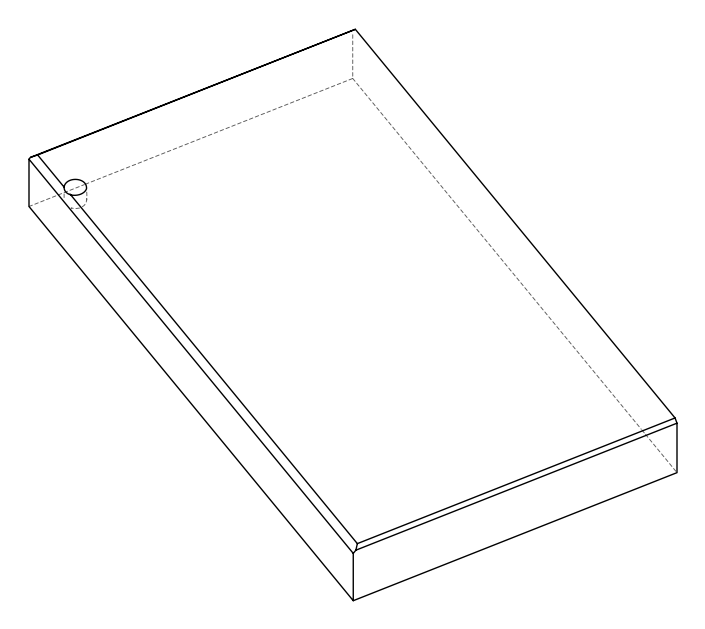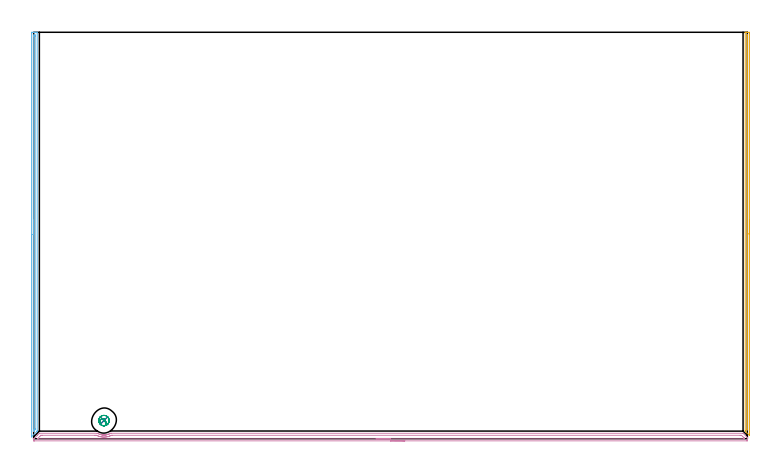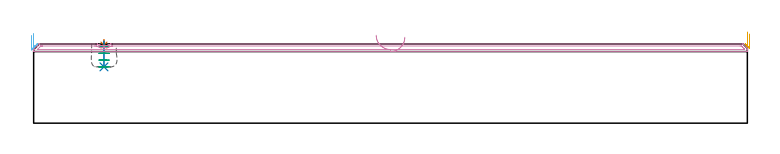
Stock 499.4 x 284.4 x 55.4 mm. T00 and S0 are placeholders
(PLAN: 6 operations, 3 tool changes, 18.2 min)
(1 SPOT_DRILL | STEP1POCKET | NXT0321_9005460120000 | 0.03 min | 3 mm3)
(2 DRILL_BLIND_HOLE_INTO_CENTER | STEP1POCKET | NXT0301_128 | 0.07 min | 1676 mm3)
(3 MILL_ROUGH_BLIND_HOLE_CONTOUR | STEP1POCKET | UGT0201_089 | Spiral | 0.62 min | 1956 mm3)
(4 AREA_MILL | FG_CHAMFER_SURFACE | UGT0205_001 | 8.15 min | 7013 mm3)
(5 AREA_MILL_1 | FG_CHAMFER_SURFACE_1 | UGT0205_001 | 4.63 min | 1259 mm3)
(6 AREA_MILL_2 | FG_CHAMFER_SURFACE_2 | UGT0205_001 | 4.66 min | 2243 mm3)
(TOOL NXT0321_9005460120000 | NC Spot Drill, 142deg, 12mm, Carbide, Uncoated | D12 PA142 FL30 Z2)
(TOOL NXT0301_128 | Carbide Drill 12mm [861.1-1200-036A1-GP GC34] | D12 PA150 FL37.4 Z2)
(TOOL UGT0201_089 | End mill 10 mm | D10 R3 FL22 Z4)
(TOOL UGT0205_001 | Chamfer Mill 20 x 3 x 45 deg. | D20 FL50 Z2)
(OP 1 SPOT_DRILL)
G17 G21 G94 G90
T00 M6
G54
G17 G0 G90 X49.2 Y12.7 S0 M3
G43 Z65.4 H0
G94 G81 G98 Z54.655 F250. R58.4
G80
M5
M2
(OP 2 DRILL_BLIND_HOLE_INTO_CENTER)
G17 G21 G94 G90
T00 M6
G54
G17 G0 G90 X49.2 Y12.7 S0 M3
G43 Z65.4 H1
G94 G81 G98 Z39.4 F250. R57.4
G80
M5
M2
(OP 3 MILL_ROUGH_BLIND_HOLE_CONTOUR)
G17 G21 G94 G90
T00 M6
G54
G17 G0 G90 X49.2 Y12.7 S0 M3
G43 Z65.4 H0
Z53.65
G94 G3 X49.616 Y13.622 R0.555 F250.
X47.993 Y14.069 R1.537
X46.349 Y11.417 R2.41
X48.743 Y9.079 R2.772
X52.821 Y12.243 R3.65
X48.743 Y9.079 R-3.65
X50.782 Y10.661 R1.825
X49.2 Y12.7 R1.825
G0 Z48.9
G3 X49.616 Y13.622 R0.555
X47.993 Y14.069 R1.537
X46.349 Y11.417 R2.41
X48.743 Y9.079 R2.772
X52.821 Y12.243 R3.65
X48.743 Y9.079 R-3.65
X50.782 Y10.661 R1.825
X49.2 Y12.7 R1.825
G0 Z44.15
G3 X49.616 Y13.622 R0.555
X47.993 Y14.069 R1.537
X46.349 Y11.417 R2.41
X48.743 Y9.079 R2.772
X52.821 Y12.243 R3.65
X48.743 Y9.079 R-3.65
X50.782 Y10.661 R1.825
X49.2 Y12.7 R1.825
G0 Z39.4
G3 X49.616 Y13.622 R0.555
X47.993 Y14.069 R1.537
X46.349 Y11.417 R2.41
X48.743 Y9.079 R2.772
X52.821 Y12.243 R3.65
X48.743 Y9.079 R-3.65
X50.782 Y10.661 R1.825
X49.2 Y12.7 R1.825
G0 Z65.4
M5
M2
(OP 4 AREA_MILL)
G17 G21 G94 G90
T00 M6
G54
G17 G0 G90 X259.7 Y-1.5 S1061 M3
G43 Z65.4 H0
Z60.1
G94 G1 X259.662 Z59.229 F250.
X259.548 Z58.364
X259.359 Z57.512
X259.097 Z56.68
X258.763 Z55.874
X258.36 Z55.1
X257.892 Z54.364
X257.36 Z53.672
X256.771 Z53.029
X256.128 Z52.44
X255.436 Z51.909
X254.7 Z51.44
X253.926 Z51.037
X253.12 Z50.703
X252.288 Z50.441
X251.437 Z50.252
X250.572 Z50.138
X249.7 Z50.1
X0.632
X0.411 Y-1.499 Z50.101
X0.184 Y-1.496 Z50.104
X0.003 Y-1.491 Z50.105
X0.001 Y-1.415 Z50.181
Y-0.533 Z51.061
X0.01 Y-0.198 Z51.401
X0.034 Y-0.172 Z51.427
X0.184 Y-0.016 Z51.583
X0.346 Y0.146 Z51.745
X2.539 Y2.339 Z53.939
X2.67 Y2.472 Z54.069
X2.718 Y2.519 Z54.117
X3.993 Y3.793 Z55.393
X4.002 Y3.794 Z55.394
X4.209 Y3.8 Z55.4
X44.453
X44.716 Y3.801 Z55.382
X44.91 Y3.696 Z55.292
X44.995 Y3.648 Z55.246
X45.426 Y3.424 Z55.023
X45.839 Y3.239 Z54.836
X46.206 Y3.089 Z54.686
X46.32 Y3.047 Z54.646
X46.689 Y2.932 Z54.529
X46.765 Y2.908 Z54.506
X47.214 Y2.789 Z54.387
X47.324 Y2.765 Z54.364
X47.66 Y2.696 Z54.295
X48.031 Y2.642 Z54.235
X48.108 Y2.629 Z54.224
X48.554 Y2.584 Z54.179
X48.925 Y2.568 Z54.156
X49.002 Y2.563 Z54.154
X49.099 Y2.562 Z54.156
X49.152 Z54.155
X49.169 Z54.154
X49.454 Y2.563 Z54.158
X49.491 Y2.565 Z54.16
X49.551 Y2.571 Z54.161
X49.812 Y2.582 Z54.18
X49.819
X49.896 Y2.586 Z54.184
X50.343 Y2.633 Z54.233
X50.712 Y2.692 Z54.291
X50.79 Y2.704 Z54.303
X51.161 Y2.785 Z54.382
X51.238 Y2.801 Z54.399
X51.558 Y2.888 Z54.487
X51.684 Y2.922 Z54.521
X52.007 Y3.028 Z54.627
X52.191 Y3.088 Z54.687
X52.578 Y3.244 Z54.844
X52.81 Y3.353 Z54.951
X53.028 Y3.453 Z55.052
X53.37 Y3.629 Z55.229
X53.472 Y3.682 Z55.282
X53.671 Y3.793 Z55.393
X53.672 Y3.794
X53.684 Z55.394
X54.291 Y3.8 Z55.4
X496.085
X496.398 Y3.796 Z55.392
X496.406 Y3.795
X499.198 Y1.003 Z52.599
X499.365 Y0.833 Z52.429
X499.396 Y0.793 Z52.389
X499.4 Y0.605 Z52.204
Y-0.172 Z51.423
X499.399 Y-1.415 Z50.181
X499.397 Y-1.491 Z50.105
X498.989 Y-1.5 Z50.1
X249.7
Y-0.086 Z51.514
X3.227
X2.64 Y-0.082 Z51.518
X2.59 Y-0.079 Z51.521
X2.584 Y-0.078 Z51.522
X2.589 Y-0.069 Z51.531
X2.637 Y-0.015 Z51.585
X2.712 Y0.062 Z51.662
X2.804 Y0.155 Z51.755
X4.209 Y1.559 Z53.159
X4.669 Y2.019 Z53.619
X4.814 Y2.162 Z53.762
X4.933 Y2.277 Z53.877
X5.013 Y2.352 Z53.952
X5.057 Y2.379 Z53.979
X5.103 Y2.381 Z53.981
X5.193 Y2.384 Z53.984
X5.997 Y2.386 Z53.986
X6.085
X42.665
X43.559 Y2.385 Z53.985
X43.648 Y2.384 Z53.984
X44.048 Y2.376 Z53.976
X44.453 Y2.193 Z53.793
X44.967 Y1.965 Z53.565
X45.348 Y1.817 Z53.417
X46.044 Y1.591 Z53.191
X46.242 Y1.536 Z53.136
X46.316 Y1.517 Z53.117
X47.136 Y1.338 Z52.938
X47.443 Y1.289 Z52.889
X48.031 Y1.213 Z52.813
X48.452 Y1.176 Z52.776
X48.925 Y1.152 Z52.752
X49.37
X49.819 Y1.169 Z52.769
X50.219 Y1.196 Z52.796
X50.714 Y1.25 Z52.85
X51.012 Y1.297 Z52.897
X51.608 Y1.409 Z53.009
X51.759 Y1.441 Z53.041
X52.359 Y1.591 Z53.191
X52.502 Y1.632 Z53.232
X53.135 Y1.848 Z53.448
X53.397 Y1.954 Z53.554
X53.763 Y2.111 Z53.711
X54.291 Y2.346 Z53.946
X54.384 Y2.38 Z53.98
X55.185 Y2.385 Z53.985
X55.273
X494.384
X495.191 Y2.38 Z53.98
X495.286 Y2.379 Z53.979
X496.085 Y1.66 Z53.26
X496.157 Y1.591 Z53.191
X497.02 Y0.729 Z52.329
X497.038 Y0.709 Z52.309
X497.39 Y0.305 Z51.905
X497.374 Y-0.079 Z51.521
X496.98 Y-0.084 Z51.516
X496.892 Y-0.085 Z51.515
X249.7 Y-0.086 Z51.514
X248.828 Z51.552
X247.964 Z51.666
X247.112 Z51.855
X246.28 Z52.117
X245.474 Z52.451
X244.7 Z52.854
X243.964 Z53.323
X243.272 Z53.854
X242.629 Z54.443
X242.04 Z55.086
X241.509 Z55.779
X241.04 Z56.514
X240.637 Z57.288
X240.303 Z58.094
X240.041 Z58.926
X239.852 Z59.778
X239.738 Z60.643
X239.7 Z61.514
G0 Z65.4
M5
M2
(OP 5 AREA_MILL_1)
G17 G21 G94 G90
T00 M6
G54
G17 G0 G90 X500.9 Y153.35 S1061 M3
G43 Z65.4 H0
Z62.4
G94 G1 Y153.312 Z61.528 F250.
Y153.198 Z60.663
Y153.009 Z59.812
Y152.747 Z58.98
Y152.413 Z58.174
Y152.01 Z57.4
Y151.542 Z56.664
Y151.01 Z55.972
Y150.421 Z55.329
Y149.778 Z54.74
Y149.086 Z54.208
Y148.35 Z53.74
Y147.576 Z53.337
Y146.77 Z53.003
Y145.938 Z52.741
Y145.086 Z52.552
Y144.222 Z52.438
Y143.35 Z52.4
Y2.419
X500.895 Y2.336 Z52.404
X500.892 Y2.319 Z52.405
X500.863 Y2.336 Z52.435
X498.833 Y4.366 Z54.466
X498.058 Y5.142 Z55.238
X497.904 Y5.296 Z55.39
X497.9 Y5.615 Z55.4
Y284.215
X497.903 Y284.39 Z55.388
X497.964 Y284.393 Z55.328
X498.403 Y284.4 Z54.897
X498.661 Z54.639
X499.4 Z53.895
X500.662 Z52.635
X500.891 Y284.398 Z52.405
X500.9 Y283.91 Z52.4
Y143.35
X499.486 Z53.814
X499.485 Y6.425 Z53.815
X499.483 Y6.338 Z53.817
X499.479 Y6.185 Z53.821
X499.4 Y6.257 Z53.9
X499.339 Y6.32 Z53.961
X499.325 Y6.336 Z53.975
X499.321 Y6.368 Z53.979
X499.317 Y6.424 Z53.983
X499.315 Y6.51 Z53.985
X499.314 Y6.596 Z53.986
X499.315 Y282.064 Z53.985
X499.316 Y282.151 Z53.984
X499.321 Y282.322 Z53.979
X499.328 Y282.391 Z53.972
X499.348 Y282.393 Z53.952
X499.4 Y282.395 Z53.9
X499.459 Y282.393 Z53.841
X499.472 Y282.391 Z53.828
X499.479 Y282.35 Z53.821
X499.482 Y282.237 Z53.818
X499.485 Y282.065 Z53.815
X499.486 Y143.35 Z53.814
Y142.478 Z53.852
Y141.614 Z53.966
Y140.762 Z54.155
Y139.93 Z54.417
Y139.124 Z54.751
Y138.35 Z55.154
Y137.614 Z55.623
Y136.922 Z56.154
Y136.279 Z56.743
Y135.69 Z57.386
Y135.158 Z58.078
Y134.69 Z58.814
Y134.287 Z59.588
Y133.953 Z60.394
Y133.691 Z61.226
Y133.502 Z62.078
Y133.388 Z62.943
Y133.35 Z63.814
G0 Z65.4
M5
M2
(OP 6 AREA_MILL_2)
G17 G21 G94 G90
T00 M6
G54
G17 G0 G90 X-1.5 Y132.85 S1061 M3
G43 Z65.4 H0
Z61.4
G94 G1 Y132.888 Z60.528 F250.
Y133.002 Z59.664
Y133.191 Z58.812
Y133.453 Z57.98
Y133.787 Z57.174
Y134.19 Z56.4
Y134.658 Z55.664
Y135.19 Z54.972
Y135.779 Z54.329
Y136.422 Z53.74
Y137.114 Z53.208
Y137.85 Z52.74
Y138.624 Z52.337
Y139.43 Z52.003
Y140.262 Z51.741
Y141.114 Z51.552
Y141.978 Z51.438
Y142.85 Z51.4
X-1.499 Y283.8 Z51.401
X-1.497 Y284.068 Z51.4
X-1.493 Y284.39 Z51.402
X-1.236 Y284.4 Z51.658
X-0.668 Z52.229
X-0.368 Z52.529
X0.2 Z53.096
X0.5 Z53.396
X1.101 Z54.
X1.368 Z54.267
X2.236 Z55.135
X2.318 Z55.217
X2.411 Y284.397 Z55.303
X2.497 Y284.39 Z55.388
X2.5 Y284.246 Z55.4
Y5.469
X2.497 Y5.305 Z55.389
X2.439 Y5.241 Z55.335
X2.256 Y5.055 Z55.155
X-1.459 Y1.34 Z51.438
X-1.494 Y1.317 Z51.403
X-1.495 Y1.321 Z51.402
X-1.499 Y1.361 Z51.399
Y1.497
X-1.5 Y1.629 Z51.4
Y142.85
X-0.086 Z52.814
X-0.085 Y281.725 Z52.815
X-0.084 Y282.015 Z52.816
X-0.081 Y282.316 Z52.819
X-0.079 Y282.382 Z52.821
X0.002 Y282.39 Z52.902
X0.129 Y282.397 Z53.029
X0.5 Y282.399 Z53.4
X0.996 Y282.398 Z53.896
X1.067 Y282.392 Z53.967
X1.079 Y282.39 Z53.979
X1.081 Y282.367 Z53.981
X1.084 Y282.307 Z53.984
X1.085 Y282.015 Z53.985
X1.086 Y281.414 Z53.986
X1.085 Y7.253 Z53.985
X1.082 Y6.655 Z53.982
X1.079 Y6.361 Z53.979
X0.796 Y6.057 Z53.696
X0.5 Y5.752 Z53.4
X0.361 Y5.611 Z53.261
X0.219 Y5.469 Z53.119
X-0.068 Y5.185 Z52.832
X-0.081 Y5.174 Z52.819
X-0.082 Z52.818
X-0.084 Y5.177 Z52.816
X-0.086 Y6.071 Z52.814
Y142.85
Y143.722 Z52.852
Y144.586 Z52.966
Y145.438 Z53.155
Y146.27 Z53.417
Y147.076 Z53.751
Y147.85 Z54.154
Y148.586 Z54.623
Y149.278 Z55.154
Y149.921 Z55.743
Y150.51 Z56.386
Y151.042 Z57.078
Y151.51 Z57.814
Y151.913 Z58.588
Y152.247 Z59.394
Y152.509 Z60.226
Y152.698 Z61.078
Y152.812 Z61.943
Y152.85 Z62.814
G0 Z65.4
M5
M2
